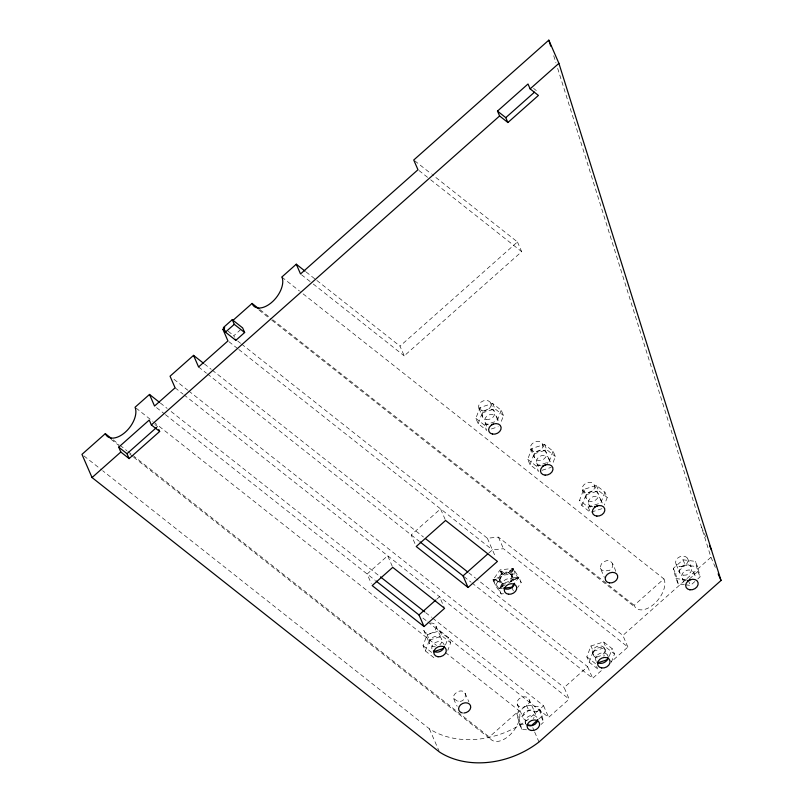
<?xml version="1.0" encoding="UTF-8"?>
<svg xmlns="http://www.w3.org/2000/svg" width="803" height="803" viewBox="0 0 803 803"><rect width="100%" height="100%" fill="white"/><g stroke="black" fill="none" stroke-linecap="round" stroke-linejoin="round"><path stroke-width="0.6" stroke-dasharray="4.01 3.01" d="M503.551 593.708L501.202 593.959L495.371 585.246L493.052 579.907L500.139 569.829L513.037 568.464L512.214 577.919L510.106 581.824L518.868 577.176L521.187 582.516L517.644 587.555M511.601 575.41A6.474 5.049 -23.5 0 1 503.461 582.637A6.474 5.049 -23.5 0 1 501.313 574.105A6.474 5.049 -23.5 0 1 511.601 575.41L512.103 576.574L511.571 575.37L513.037 568.464L518.868 577.176L515.325 582.215M501.202 593.959L498.884 588.629L505.569 583.811C492.942 583.942 504.906 566.828 511.571 575.37M475.868 418.353L484.42 425.108L486.738 430.438L478.186 423.683L475.868 418.353L479.973 407.522L492.651 403.457L501.202 410.223L503.521 415.552L501.052 422.047M478.186 423.683L482.292 412.862L479.973 407.522M501.202 410.223L497.087 421.043L484.42 425.108M433.901 657.687L425.349 650.932L423.03 645.592L427.136 634.771L439.813 630.706L448.365 637.462L450.684 642.801L447.803 650.37M425.349 650.932L429.464 640.101L427.136 634.771M445.484 645.04L448.365 637.462M527.722 459.316L536.274 466.071L538.592 471.411L530.04 464.646L527.722 459.316L531.827 448.486L544.504 444.42L553.056 451.186L555.375 456.516L552.494 464.094M530.04 464.646L534.146 453.825L531.827 448.486M553.056 451.186L548.941 462.006L536.274 466.071M601.959 508.68L590.446 512.374L581.894 505.609L579.575 500.279L583.681 489.459L596.358 485.393L604.91 492.149L607.229 497.479L604.348 505.057M581.894 505.609L585.999 494.789L583.681 489.459M604.91 492.149L600.795 502.969L588.127 507.034L579.575 500.279M597.703 668.909L589.151 662.144L586.832 656.814L590.948 645.983L603.615 641.918L612.167 648.683L614.486 654.013L611.193 662.676M589.151 662.144L593.266 651.323L590.948 645.983M609.286 656.262L612.167 648.683M510.658 574.376L513.037 568.464L515.355 573.804L521.187 582.516M502.497 583.42L498.884 588.629L493.052 579.907L500.741 576.464M509.423 573.673L513.037 568.464L506.352 573.282M495.371 585.246L502.457 575.169L515.355 573.804M507.958 573.302L513.037 568.464M503.963 583.791L498.884 588.629L502.407 588.248M445.374 652.438L519.029 710.625L488.846 737.395M234.486 337.24L233.814 335.704L241.743 328.668M517.443 241.934L521.679 251.67L404.23 355.88L399.994 346.133L517.443 241.934L432.325 174.693M436.742 599.209L439.552 596.729L444.129 607.269M488.726 553.086L492.4 549.834L503.461 548.72L627.906 647.037L611.213 661.843M684.327 584.664L678.204 583.881L675.885 578.551L673.315 568.404L683.002 559.801L695.257 561.357L697.576 566.687L700.146 576.845L695.739 580.75M663.91 578.913L664.392 579.826A20.627 11.894 -51.7 0 1 654.927 603.254A20.627 11.894 -51.7 0 1 635.243 607.299L634.179 605.291L663.91 578.913L300.473 291.8M526.567 729.817L521.659 729.194L519.34 723.864L516.781 713.706L526.467 705.114L538.723 706.67L541.041 712L543.611 722.158L540.961 724.497M678.204 583.881L675.634 573.733L685.33 565.141L697.576 566.687M521.659 729.194L519.099 719.046L528.786 710.444L541.041 712M432.536 618.039L543.591 705.767L528.906 718.805A79.537 62.072 -23.5 0 1 496.013 735.618L487.04 737.847A79.537 62.072 -23.5 0 1 429.384 728.823L102.633 470.688M427.838 621.934L548.63 717.37L569.186 699.142L564.138 687.539L587.625 666.701L476.58 578.973M627.906 647.037L622.867 635.444L710.956 557.282L557.453 67.673M675.885 578.551L688.141 580.107L697.827 571.505L695.257 561.357M538.642 719.167L541.292 716.818L538.723 706.67M685.551 584.815L690.46 585.437L694.856 581.533M471.873 582.868L592.674 678.294L602.872 669.25M505.127 584.755L498.884 588.629L503.822 585.708M508.751 582.787L518.868 577.176L512.214 577.919M511.18 580.629L518.868 577.176L511.902 579.304M482.292 412.862L494.969 408.797L503.521 415.552M491.346 428.963L498.251 426.744M534.146 453.825L546.823 449.76L555.375 456.516M542.045 470.297L551.26 467.346M585.999 494.789L598.677 490.723L607.229 497.479M429.464 640.101L442.132 636.036L450.684 642.801M593.266 651.323L605.934 647.258L614.486 654.013M501.263 582.717L493.052 579.907L500.018 577.789M500.349 581.723L493.052 579.907L499.707 579.174M241.583 344.075L487.361 538.241L498.412 537.127L622.867 635.444M493.052 579.907L499.817 580.519L499.315 579.354M519.34 723.864L525.473 724.637M453.825 698.65L457.238 700.999A6.314 4.186 20.7 0 0 458.774 701.22C465.901 702.705 468.47 690.138 460.4 690.971A6.344 5.109 -35.2 0 0 456.034 692.949C450.794 696.271 455.421 702.374 457.148 706.289M533.543 88.37L536.314 90.558M414.709 160.781L431.341 173.92M418.945 170.517L429.715 179.019M430.689 179.792L521.679 251.67M306.073 271.936L315.85 279.665M316.834 280.438L399.994 346.133M301.496 274.726L312.267 283.228M313.24 284.001L404.23 355.88M281.813 277.055L299.489 291.017M259.941 309.637L271.725 318.952M272.709 319.724L634.179 605.291M259.028 310.088L270.822 319.403M271.795 320.176L635.243 607.299M228.162 331.237L233.814 335.704M237.648 340.964L240.599 343.303M228.925 341.697L237.788 348.693M238.772 349.466L492.4 549.834M586.832 656.814L595.384 663.569L597.241 667.835M204.353 363.91L211.229 369.34M212.213 370.123L423.512 537.046M468.711 572.76L475.597 578.19M198.582 366.961L206.451 373.184M207.445 373.967L419.015 541.102M464.024 576.664L470.889 582.095M173.98 379.317L187.741 390.188M188.725 390.961L564.138 687.539M175.094 387.809L182.964 394.022M183.947 394.805L569.186 699.142M160.309 402.986L167.185 408.416M171.119 411.527L379.468 576.112M425.66 612.609L431.552 617.266M156.505 407.593L164.384 413.816M165.368 414.599L374.971 580.178M422.93 618.059L426.855 621.161M136.018 408.054L152.711 421.244M153.694 422.017L436.531 645.451M154.768 424.436L157.539 426.614L158.382 428.561M423.03 645.592L431.582 652.357L432.506 654.485M113.163 439.853L119.055 444.511M120.038 445.294L126.914 450.724M127.898 451.497L131.822 454.598M132.806 455.371L489.298 737.003A20.476 11.814 -51.7 0 0 509.273 735.548A20.476 11.814 -51.7 0 0 519.029 710.625M111.065 439.341L118.924 445.555M129.725 454.086L132.666 456.415M133.649 457.188L491.125 739.593M83.934 455.913L101.65 469.916M504.716 573.623L500.139 569.829L501.815 575.269M458.202 701.17L457.78 701.109M503.17 574.306L500.139 569.829L502.457 575.169M615.75 571.355C614.185 566.958 611.796 557.884 605.231 561.187A6.484 5.139 -27.8 0 0 601.286 564.148L600.172 567.741L604.408 577.467M701.491 527.099L705.807 537.036M710.956 557.282L715.754 568.333M697.827 571.505L700.146 576.845M687.468 558.226L691.202 566.808M693.521 572.148L696.211 578.331M683.002 559.801L685.33 565.141M688.141 580.107L690.46 585.437M676.206 564.519L679.94 573.101M682.259 578.431L684.497 583.59M673.315 568.404L675.634 573.733M596.358 485.393L598.677 490.723M594.591 485.444A6.474 5.049 -23.5 0 1 586.782 492.912A6.474 5.049 -23.5 0 1 584.152 484.54A6.474 5.049 -23.5 0 1 594.591 485.444L598.325 494.026A6.474 5.049 -23.5 0 1 590.506 501.494A6.474 5.049 -23.5 0 1 587.886 493.122A6.474 5.049 -23.5 0 1 598.325 494.026M600.644 499.356L602.431 503.481M582.426 489.82L586.16 498.402M588.479 503.732L591.169 509.915M588.127 507.034L590.446 512.374M544.504 444.42L546.823 449.76M542.698 444.35A6.474 5.049 -23.5 0 1 535.089 451.959A6.474 5.049 -23.5 0 1 532.178 443.698A6.474 5.049 -23.5 0 1 542.698 444.35L546.421 452.932A6.474 5.049 -23.5 0 1 538.823 460.541A6.474 5.049 -23.5 0 1 535.912 452.28A6.474 5.049 -23.5 0 1 546.421 452.932M548.74 458.262L550.988 463.421M530.612 448.987L534.346 457.569M536.665 462.899L538.903 468.049M603.615 641.918L605.934 647.258M604.478 648.061L605.191 649.687M607.51 655.027L608.313 656.874M492.651 403.457L494.969 408.797M490.593 402.825L494.327 411.407M496.645 416.737L499.336 422.93M593.106 654.174L593.808 655.8M479.01 408.576L482.744 417.159M485.062 422.498L487.301 427.648M587.625 666.701L592.674 678.294M498.412 537.127L503.461 548.72M511.792 587.264L513.649 591.53M487.361 538.241L495.612 557.212M543.591 705.767L548.63 717.37M541.292 716.818L543.611 722.158M529.428 700.075A6.474 5.049 -23.5 0 1 521.288 707.292A6.474 5.049 -23.5 0 1 519.139 698.771A6.474 5.049 -23.5 0 1 529.428 700.075L535.179 713.295M526.467 705.114L528.786 710.444M445.133 519.411L440.546 508.871L411.186 534.918L415.763 545.458M532.75 727.638L534.186 730.951M534.668 732.055L538.994 741.992M517.142 704.02L522.894 717.24M525.212 722.57L526.015 724.426M516.781 713.706L519.099 719.046M439.813 630.706L442.132 636.036M436.089 626.34L441.841 639.559M465.098 693.19L468.892 701.902M423.803 630.285L429.555 643.504M392.276 566.306L387.698 555.756L367.142 573.994L371.267 583.48M429.384 728.823L438.99 750.915M553.699 55.708L555.947 62.885M612.458 563.776L612.408 566.868A6.484 5.139 -27.8 0 1 609.316 570.501L604.328 571.013A6.354 4.527 -7.4 0 1 600.172 567.741M685.852 580.529A6.474 5.049 -23.5 0 1 682.169 574.045A6.474 5.049 -23.5 0 1 690.931 570.26A6.474 5.049 -23.5 0 1 693.089 577.417M592.835 506.823A6.474 5.049 -23.5 0 1 588.709 500.57A6.474 5.049 -23.5 0 1 597.312 496.445A6.474 5.049 -23.5 0 1 599.931 503.421M502.668 587.053A6.474 5.049 -23.5 0 1 506.251 579.254A6.474 5.049 -23.5 0 1 514.422 581.904M541.142 465.87A6.474 5.049 -23.5 0 1 537.006 459.296A6.474 5.049 -23.5 0 1 546.251 455.743A6.474 5.049 -23.5 0 1 547.174 463.552M488.455 424.797A6.474 5.049 -23.5 0 1 485.293 418.052A6.474 5.049 -23.5 0 1 494.216 414.709A6.474 5.049 -23.5 0 1 495.822 422.037M597.342 657.968A6.474 5.049 -23.5 0 1 594.079 650.952A6.474 5.049 -23.5 0 1 603.545 648.141A6.474 5.049 -23.5 0 1 603.515 656.141M596.127 661.14A6.474 5.049 -23.5 0 1 599.951 653.381A6.474 5.049 -23.5 0 1 607.991 656.252M430.338 623.048A6.474 5.049 -23.5 0 1 436.2 627.675A6.474 5.049 -23.5 0 1 429.555 633.577L427.949 633.557A6.474 5.049 -23.5 0 1 424.004 627.555M435.306 646.796A6.474 5.049 -23.5 0 1 429.756 640.774A6.474 5.049 -23.5 0 1 439.161 636.659A6.474 5.049 -23.5 0 1 439.843 644.809M431.873 648.834A6.474 5.049 -23.5 0 1 437.585 641.727A6.474 5.049 -23.5 0 1 444.27 646.234M527.039 720.512A6.474 5.049 -23.5 0 1 523.526 713.606A6.474 5.049 -23.5 0 1 532.941 710.595A6.474 5.049 -23.5 0 1 533.182 718.544M525.744 723.774A6.474 5.049 -23.5 0 1 529.318 715.975A6.474 5.049 -23.5 0 1 537.498 718.625M482.402 410.885A6.474 5.049 -23.5 0 0 491.014 404.08A6.474 5.049 -23.5 0 0 480.987 402.142A6.474 5.049 -23.5 0 0 482.402 410.885M679.8 566.617A6.474 5.049 -23.5 0 0 687.99 559.44A6.474 5.049 -23.5 0 0 677.732 558.065A6.474 5.049 -23.5 0 0 679.8 566.617M683.534 575.199A6.474 5.049 -23.5 0 0 691.724 568.022A6.474 5.049 -23.5 0 0 681.456 566.647A6.474 5.049 -23.5 0 0 683.534 575.199M486.136 419.467A6.474 5.049 -23.5 0 0 494.748 412.662A6.474 5.049 -23.5 0 0 484.721 410.724A6.474 5.049 -23.5 0 0 486.136 419.467M596.629 656.342A6.474 5.049 -23.5 0 0 604.97 649.296A6.474 5.049 -23.5 0 0 594.782 647.73A6.474 5.049 -23.5 0 0 596.629 656.342"/><path stroke-width="1.2" d="M514.623 583.229L511.792 587.264L503.571 588.127A6.474 5.049 -23.5 0 0 514.221 584.634M232.258 319.694L223.445 327.514L225.462 332.151L235.831 340.342L244.644 332.522L242.626 327.885L232.258 319.694L234.275 324.332L244.644 332.522M159.325 402.213L149.499 394.444L135.034 407.272A20.476 11.814 -51.7 0 1 125.278 432.205A20.476 11.814 -51.7 0 1 105.303 433.65L81.966 454.368L92.044 477.554L439.472 752.02A79.537 62.072 -23.5 0 0 538.994 741.992L721.034 580.479L558.908 63.347L548.82 40.15L413.736 160.008L417.972 169.744L300.523 273.953L296.287 264.207L281.813 277.055L282.285 277.958A20.627 11.894 -51.7 0 1 272.819 301.396A20.627 11.894 -51.7 0 1 253.136 305.431L252.082 303.434L232.93 320.417M203.37 363.137L193.543 355.368L170.055 376.205L175.094 387.809L154.537 406.037L149.499 394.444M193.543 355.368L198.582 366.961L227.942 340.914L222.903 329.32L224.73 327.704M225.462 332.151L234.275 324.332M118.703 447.151L149.238 420.059L151.355 424.928L159.656 431.482L129.122 458.583L120.821 452.029L118.703 447.151L127.004 453.705L129.122 458.583M497.479 111.095L528.013 84.004L530.131 88.872L538.432 95.427L507.897 122.518L499.596 115.963L497.479 111.095L505.78 117.65L507.897 122.518M92.044 477.554L120.821 452.029M151.355 424.928L499.596 115.963M530.131 88.872L558.908 63.347M127.004 453.705L156.615 427.437M505.78 117.65L534.457 92.194M424.044 626.551L372.19 585.588L392.737 567.36L444.591 608.323L424.044 626.551L418.995 614.957L435.808 600.042M468.079 587.485L416.225 546.512L445.585 520.464L497.438 561.427L468.079 587.485L463.04 575.881L487.812 553.909M537.759 719.95L531.596 725.42L526.698 724.798M433.891 651.614L443.095 648.653M597.693 662.826L606.907 659.875M296.287 264.207L305.09 271.163M252.082 303.434L258.957 308.864M222.903 329.32L224.87 330.876M425.47 538.592L467.727 571.977M419.989 541.874L463.04 575.881M380.451 576.895L424.677 611.826M375.955 580.95L418.995 614.957M105.303 433.65L111.195 438.308M235.369 339.278L235.831 340.342M709.651 545.869L711.568 550.296M718.153 573.854L721.034 580.479M158.813 429.535L159.656 431.482M548.82 40.15L550.697 46.132M597.593 505.649A6.474 5.049 -23.5 0 1 594.451 506.783M462.297 712.923A6.273 4.888 -23.5 0 1 460.621 704.773A6.273 4.888 -23.5 0 1 470.488 705.556A6.273 4.888 -23.5 0 1 463.823 713.044M690.64 579.555A6.474 5.049 -23.5 0 1 687.448 580.559M545.889 464.586A6.474 5.049 -23.5 0 1 542.758 465.79M493.253 424.074A6.474 5.049 -23.5 0 1 491.667 424.667M608.062 657.597A6.474 5.049 -23.5 0 1 603.685 662.776A6.474 5.049 -23.5 0 1 597.01 662.154M444.27 646.234A6.474 5.049 -23.5 0 1 440.054 651.484A6.474 5.049 -23.5 0 1 433.319 651.032M537.608 719.97A6.474 5.049 -23.5 0 1 527.892 725.47M689.887 589.803A6.474 5.049 -23.5 0 0 698.078 582.637A6.474 5.049 -23.5 0 0 687.81 581.252A6.474 5.049 -23.5 0 0 689.887 589.803M596.86 516.098A6.474 5.049 -23.5 0 0 604.679 508.64A6.474 5.049 -23.5 0 0 594.24 507.737A6.474 5.049 -23.5 0 0 596.86 516.098M508.51 594.23A6.474 5.049 -23.5 0 0 516.64 587.013A6.474 5.049 -23.5 0 0 506.352 585.708A6.474 5.049 -23.5 0 0 508.51 594.23M545.177 475.145A6.474 5.049 -23.5 0 0 552.775 467.547A6.474 5.049 -23.5 0 0 542.266 466.884A6.474 5.049 -23.5 0 0 545.177 475.145M492.48 434.082A6.474 5.049 -23.5 0 0 501.102 427.266A6.474 5.049 -23.5 0 0 491.075 425.339A6.474 5.049 -23.5 0 0 492.48 434.082M609.497 582.908A6.474 5.049 -23.5 0 0 617.627 575.681A6.474 5.049 -23.5 0 0 607.339 574.376A6.474 5.049 -23.5 0 0 609.497 582.908M601.678 667.945A6.474 5.049 -23.5 0 0 610.009 660.889A6.474 5.049 -23.5 0 0 599.821 659.323A6.474 5.049 -23.5 0 0 601.678 667.945M438.036 656.754A6.474 5.049 -23.5 0 0 446.177 649.527A6.474 5.049 -23.5 0 0 435.888 648.222A6.474 5.049 -23.5 0 0 438.036 656.754M531.375 730.489A6.474 5.049 -23.5 0 0 539.516 723.262A6.474 5.049 -23.5 0 0 529.217 721.957A6.474 5.049 -23.5 0 0 531.375 730.489"/></g></svg>
